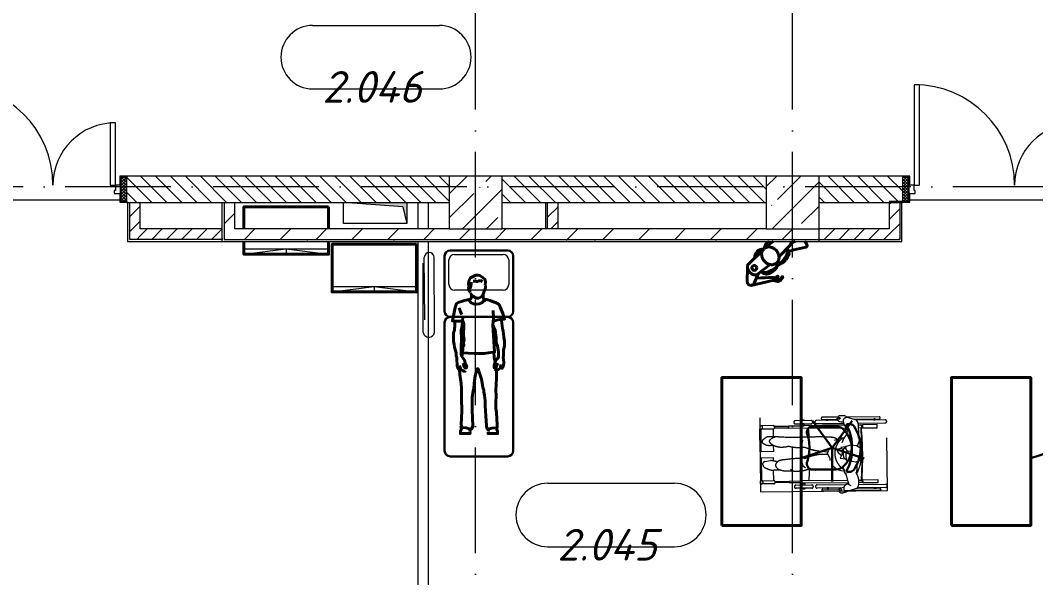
# Model space of a CAD drawing. Header units: millimetres. Extents: x -6467 to 105918, y -7090 to 92481.
# Drawn here: x 55291 to 64900, y 2279 to 7556 of the extents above; entities that cross this region are included whole.
import ezdxf

# ---------------------------------------------------------------- set-up
doc = ezdxf.new("R2010")
doc.units = ezdxf.units.MM
for name, pattern in [('50_200_ШТРИХ_1Т_ш5_п1_п1_', [1400, 1000, -200, 0, -200]), ('IMPORT-200_ШТРИХ__ш1_п0_6_ _4_', [128000, 80000, -48000]), ('IMPORT-200_ШТРИХ_ш1п0_6_ _3_', [128000, 80000, -48000]), ('IMPORT-ACAD_ISO03W100', [6000, 2400, -3600])]:
    doc.linetypes.add(name, pattern=pattern)
for name, color, linetype, lineweight, true_color in [('A-AREA-IDEN-1', 7, 'Continuous', 9, 0xaaaaaa), ('A-GENM-1', 7, 'Continuous', 9, 0xaaaaaa), ('I-WALL-1', 7, 'Continuous', 5, 0x787878), ('M-EQPM-1', 7, 'Continuous', 9, 0xaaaaaa), ('M-EQPM-2', 7, 'Continuous', 9, 0xe2e2e2), ('мебель 2 этаж-1', 7, 'Continuous', 40, 0xaaaaaa), ('Оси-3', 7, '50_200_ШТРИХ_1Т_ш5_п1_п1_', 9, 0xaaaaaa), ('ТХ_функционал-12', 7, 'IMPORT-ACAD_ISO03W100', 20, 0xaaaaaa), ('ТХ_функционал-15', 7, 'IMPORT-200_ШТРИХ__ш1_п0_6_ _4_', 30, 0xaaaaaa), ('ТХ_функционал-2', 7, 'Continuous', 40, 0xaaaaaa), ('ТХ_функционал-4', 7, 'Continuous', 20, 0xaaaaaa), ('ТХ_функционал-7', 7, 'IMPORT-200_ШТРИХ_ш1п0_6_ _3_', 20, 0xaaaaaa), ('ТХ_функционал-9', 7, 'Continuous', 30, 0xaaaaaa)]:
    doc.layers.add(name, color=color, linetype=linetype, lineweight=lineweight, true_color=true_color)
for name, color, linetype, lineweight in [('A-DOOR', 7, 'Continuous', 9), ('A-DOOR-2', 7, 'Continuous', 5), ('A-DOOR-FRAM', 7, 'Continuous', 9), ('A-DOOR-FRAM-2', 7, 'Continuous', 5), ('A-WALL', 7, 'Continuous', 5), ('A-WALL-FNSH-1', 7, 'Continuous', 5), ('I-WALL', 7, 'Continuous', 5), ('S-COLS', 7, 'Continuous', 9), ('S-COLS-1', 7, 'Continuous', 5)]:
    doc.layers.add(name, color=color, linetype=linetype, lineweight=lineweight)
doc.styles.add('ISOCPEUR_I', font='isocpeui.ttf', dxfattribs={"height": 300})
pattern_1 = [(45, (0, 0), (-169.7056, 169.7056), [])]
pattern_2 = [(0, (0, 0), (406.4, 101.6), [6.706, -298.094, 6.706, -298.094, -1625.6]), (0, (0, 0), (406.4, 101.6), [-609.6, 6.706, -602.894, 6.706, -298.094, -711.2]), (0, (0, 0), (406.4, 101.6), [-1524, 6.706, -196.494, 6.706, -501.294]), (120, (152.4, 50.8), (-291.18818, 301.15272), [6.706, -298.094, 6.706, -298.094, -1625.6]), (120, (152.4, 50.8), (-291.18818, 301.15272), [-609.6, 6.706, -602.894, 6.706, -298.094, -711.2]), (120, (152.4, 50.8), (-291.18818, 301.15272), [-1524, 6.706, -196.494, 6.706, -501.294]), (240, (203.2, 254), (-115.21182, -402.75272), [6.706, -298.094, 6.706, -298.094, -1625.6]), (240, (203.2, 254), (-115.21182, -402.75272), [-609.6, 6.706, -602.894, 6.706, -298.094, -711.2]), (240, (203.2, 254), (-115.21182, -402.75272), [-1524, 6.706, -196.494, 6.706, -501.294])]
pattern_3 = [(45, (0, 0), (-70.71068, 70.71068), [])]

# ---------------------------------------------------------------- blocks, each defined once
blk = doc.blocks.new('BSC_Колонна _Прямоугольная - 500х500-V66-АИ_План этажа Радиаторы_2')
at = {"layer": 'S-COLS-1'}
h = blk.add_hatch(dxfattribs=at)
h.set_pattern_fill('FP_94', color=256, style=0, pattern_type=2)
h.set_pattern_definition([(45, (-59600, -5831.04), (-228.0985, 228.0985), []), (45, (-59371.9, -5831.04), (-228.0985, 228.0985), [403.225, -80.645, 6.706, -73.939])])
h.paths.add_polyline_path([(-250, -250), (250, -250), (250, 250), (-250, 250)])
for p, q in [((250, 250), (-250, 250)), ((-250, 250), (-250, -250)), ((250, -250), (250, 250)), ((-250, -250), (250, -250))]:
    blk.add_line(p, q, dxfattribs=at)
blk = doc.blocks.new('BSC_Колонна _Прямоугольная - 500х500-V259-АИ_План этажа Радиаторы_2')
at = {"layer": 'S-COLS-1'}
h = blk.add_hatch(dxfattribs=at)
h.set_pattern_fill('FP_155', color=256, style=0, pattern_type=2)
h.set_pattern_definition([(45, (-62600, -5831.04), (-228.0985, 228.0985), []), (45, (-62371.9, -5831.04), (-228.0985, 228.0985), [403.225, -80.645, 6.706, -73.939])])
h.paths.add_polyline_path([(-250, -250), (250, -250), (250, 250), (-250, 250)])
for p, q in [((250, 250), (-250, 250)), ((-250, 250), (-250, -250)), ((250, -250), (250, 250)), ((-250, -250), (250, -250))]:
    blk.add_line(p, q, dxfattribs=at)
blk = doc.blocks.new('Канал вертикальный прямоугольный - Шахта - значок проема-24087330-АИ_План этажа Радиаторы_2')
at = {"layer": 'M-EQPM-2'}
blk.add_hatch(color=256, dxfattribs=at).paths.add_polyline_path([(-100, -300), (-60, 260), (100, 300), (-100, 300)])
at = {"layer": 'M-EQPM-1'}
for p, q in [((-100, -300), (-100, 300)), ((-100, 300), (100, 300)), ((-60, 260), (100, 300)), ((100, 300), (100, -300)), ((-60, 260), (-100, -300)), ((100, -300), (-100, -300))]:
    blk.add_line(p, q, dxfattribs=at)
blk = doc.blocks.new('110_Дверь_СКБ_2Ст_Наружная1 - СОШ_Д-07_1760_1440_х2400мм_Все учебные помещения_ читальные залы_EIW30-25547983-АИ_План этажа Радиаторы_2')
at = {"layer": 'A-DOOR-2'}
h = blk.add_hatch(dxfattribs=at)
h.set_pattern_fill('FP_120', color=256, style=0, pattern_type=2)
h.set_pattern_definition([(135, (1456.41, 189.685), (-14.14214, -14.14214), []), (225, (1456.41, 189.685), (14.14214, -14.14214), [])])
h.paths.add_polyline_path([(839.5, -115), (899.5, -115), (899.5, 115), (839.5, 115)])
at = {"layer": 'A-DOOR-FRAM-2'}
h = blk.add_hatch(dxfattribs=at)
h.set_pattern_fill('FP_121', color=256, style=0, pattern_type=2)
h.set_pattern_definition([(45, (-666.384, 189.685), (-14.1421, 14.1421), []), (135, (-666.384, 189.685), (-14.1421, -14.1421), [])])
h.paths.add_polyline_path([(-860.5, -115), (-800.5, -115), (-800.5, 115), (-860.5, 115)])
at = {"layer": 'A-DOOR'}
for p, q in [((-750.5, 990), (-750.5, 40)), ((-700.5, 990), (-750.5, 990)), ((-700.5, 40), (-700.5, 990)), ((789.5, 630), (739.5, 630)), ((739.5, 630), (739.5, 40)), ((789.5, 40), (789.5, 630)), ((-750.5, 40), (-700.5, 40)), ((739.5, 40), (789.5, 40))]:
    blk.add_line(p, q, dxfattribs=at)
at = {"layer": 'A-DOOR-2'}
for p, q in [((-792.5, 123), (-862.5, 123)), ((-862.5, 123), (-862.5, 115)), ((-862.5, 115), (-800.5, 115)), ((-800.5, 115), (-800.5, 40)), ((-792.5, 40), (-792.5, 123)), ((901.5, 123), (831.5, 123)), ((831.5, 123), (831.5, 40)), ((839.5, 40), (839.5, 115)), ((839.5, 115), (901.5, 115)), ((901.5, 115), (901.5, 123)), ((-800.5, 40), (-792.5, 40)), ((831.5, 40), (839.5, 40)), ((-792.5, -40), (-800.5, -40)), ((-800.5, -40), (-800.5, -115)), ((-792.5, -123), (-792.5, -40)), ((839.5, -40), (831.5, -40)), ((831.5, -40), (831.5, -123)), ((839.5, -115), (839.5, -40)), ((-862.5, -115), (-862.5, -123)), ((-800.5, -115), (-862.5, -115)), ((-862.5, -123), (-792.5, -123)), ((831.5, -123), (901.5, -123)), ((901.5, -115), (839.5, -115)), ((901.5, -123), (901.5, -115))]:
    blk.add_line(p, q, dxfattribs=at)
for centre, radius, start, end in [((-750.5, 40), 950, 0, 90), ((789.5, 40), 590, 90, 180)]:
    blk.add_arc(centre, radius, start, end, dxfattribs=at)
at = {"layer": 'A-DOOR-FRAM'}
for p, q in [((-800.5, 115), (-860.5, 115)), ((-860.5, 115), (-860.5, -115)), ((-800.5, -115), (-800.5, 115)), ((899.5, 115), (839.5, 115)), ((839.5, 115), (839.5, -115)), ((899.5, -115), (899.5, 115)), ((-750.5, 40), (-800.5, 40)), ((-800.5, 40), (-800.5, -40)), ((-750.5, -10), (-750.5, 40)), ((789.5, 40), (789.5, -10)), ((839.5, 40), (789.5, 40)), ((839.5, -40), (839.5, 40)), ((-800.5, -40), (-740.5, -40)), ((-740.5, -10), (-750.5, -10)), ((-740.5, -40), (-740.5, -10)), ((789.5, -10), (779.5, -10)), ((779.5, -10), (779.5, -40)), ((779.5, -40), (839.5, -40)), ((-860.5, -115), (-800.5, -115)), ((839.5, -115), (899.5, -115))]:
    blk.add_line(p, q, dxfattribs=at)
blk = doc.blocks.new('АР_Перемычка1 - АР_Перемычка-25547967-АИ_План этажа Радиаторы_2')
at = {"layer": 'A-GENM-1'}
blk.add_line((-350, -125), (-343, -125), dxfattribs=at)
blk = doc.blocks.new('мебель 2 этаж-28800768-АИ_План этажа Радиаторы_2')
at = {"layer": 'ТХ_функционал-12'}
for p, q in [((65038.3, 5482), (64888.3, 5480.5)), ((65292.3, 5484.5), (65088.3, 5482.5)), ((65290.6, 5514.5), (65143, 5513)), ((65143.2, 5493), (65283.8, 5494.4)), ((65306.6, 5494.6), (65310.6, 5494.7)), ((65682.9, 5518.3), (65376.8, 5515.3)), ((65465, 5485.1), (65396, 5507.7)), ((65432.3, 5495.9), (65683.1, 5498.3)), ((65738.2, 5488.9), (65461.9, 5486.2)), ((64566.1, 5187.3), (64564, 5402.3)), ((64888.6, 5450.5), (65038.5, 5452)), ((65088.5, 5452.5), (65346.2, 5455)), ((65484.4, 5456.4), (65738.5, 5458.9)), ((65489.4, 5342.5), (65485.6, 5452.3)), ((64683.3, 5247), (64652.7, 5246.7)), ((65197.4, 5181.9), (65111.5, 5193.4)), ((65341.6, 5203.8), (65369.6, 5240.7)), ((64566.7, 5127.3), (64568.8, 4912.3)), ((64599.7, 5095.2), (64655.2, 5104.1)), ((65142.7, 5162.2), (65193.1, 5162.7)), ((65376.4, 5104.1), (65345.2, 5135.3)), ((64591.3, 5040.5), (64579.6, 5074.5)), ((64750.5, 5013.3), (64684.9, 5012)), ((65291.2, 5015.3), (65094.6, 5014.7)), ((65470.2, 4994.6), (65456.7, 4985.9)), ((64894.3, 4870.5), (65044.2, 4872)), ((65044.5, 4842), (64894.5, 4840.5)), ((65094.2, 4872.5), (65368, 4875.2)), ((65320.8, 4844.7), (65094.5, 4842.5)), ((65149.6, 4833.1), (65300.1, 4834.5)), ((65301.6, 4814.5), (65149.8, 4813.1)), ((65689.8, 4818.4), (65384, 4815.4)), ((65387.3, 4881.1), (65413.4, 4866)), ((65454.5, 4836), (65689.6, 4838.4)), ((65744.5, 4848.9), (65478, 4846.3)), ((65488.5, 4876.4), (65744.2, 4878.9))]:
    blk.add_line(p, q, dxfattribs=at)
at = {"layer": 'ТХ_функционал-12', "flags": 128}
for points in [[(64553, 5507.2), (64559.9, 4807.3), (65759.8, 4819), (65752.9, 5519)], [(65195.1, 5493.5), (65195.2, 5483.5), (65183.2, 5483.4), (65183.1, 5493.4)], [(65631.1, 5497.8), (65631.2, 5487.8), (65643.2, 5487.9), (65643.1, 5497.9)], [(64953.6, 5451.2), (64953.7, 5433.2), (64973.7, 5433.4), (64973.6, 5451.4)], [(65523.7, 5441.8), (65524, 5411.8), (65664, 5413.1), (65663.7, 5443.1), (65523.7, 5441.8), (65524, 5411.8), (65521, 5411.7), (65520.7, 5441.7)], [(65529.1, 4891.8), (65528.8, 4921.8), (65668.8, 4923.2), (65669.1, 4893.2), (65529.1, 4891.8), (65528.8, 4921.8), (65525.8, 4921.8), (65526.1, 4891.8)], [(64959.3, 4871.2), (64959.1, 4889.2), (64979.1, 4889.4), (64979.3, 4871.4)], [(65201.6, 4833.6), (65201.5, 4843.6), (65189.5, 4843.4), (65189.6, 4833.4)], [(65637.6, 4837.8), (65637.5, 4847.8), (65649.5, 4848), (65649.6, 4838)]]:
    blk.add_lwpolyline(points, close=True, dxfattribs=at)
for points in [[(65383, 5510.3), (65379.6, 5513.9), (65356.8, 5525.2), (65324.1, 5525.9), (65300.4, 5526), (65296.1, 5519), (65287.7, 5512.1), (65307.3, 5509.8), (65313.6, 5504.4), (65310.3, 5493.6), (65292.2, 5498.5), (65277.8, 5499.3), (65289.1, 5490.1), (65295, 5479.9), (65306.4, 5474.2), (65323.3, 5470.7), (65343.4, 5470.7)], [(64678.7, 5433.5), (64553.7, 5432.2), (64554, 5402.2), (64679, 5403.5), (64679.8, 5327.2)], [(64680.5, 5247), (64681.1, 5188.5), (64556.1, 5187.2), (64554, 5402.2)], [(64692.7, 5412.6), (64823.9, 5413.9), (64823.8, 5425.9), (64692.5, 5424.6)], [(64933.8, 5430), (64823.8, 5428.9), (64823.9, 5410.9), (64933.9, 5412)], [(65353.7, 5437.1), (64933.7, 5433), (64934, 5409), (65371.4, 5413.3)], [(65387.7, 5403.7), (65368.4, 5358.5), (65373.9, 5345.6)], [(65486.9, 5414.4), (65517.9, 5414.7), (65517.7, 5438.7), (65486, 5438.4)], [(65520.7, 5441.7), (65517.7, 5438.7), (65517.9, 5414.7), (65521, 5411.7)], [(64957.5, 5295.9), (64952.5, 5281.2), (64947.3, 5271.5), (64947.3, 5266.7)], [(65349, 5316.7), (65318.1, 5316.4), (65264.5, 5296.8), (65256.5, 5292.1)], [(65385.5, 5352.8), (65365.7, 5340.5), (65349, 5316.7), (65328, 5272)], [(65477.4, 5240.6), (65498.3, 5302.4), (65492.3, 5339.2), (65489.4, 5342.5), (65480.3, 5351.5)], [(65219.9, 5102.4), (65218.9, 5120.9), (65193.1, 5173.3), (65206.4, 5200.1)], [(65325, 5220.9), (65296.8, 5211), (65285.7, 5192.6), (65294.2, 5179.4), (65319.7, 5158.8), (65326.1, 5154.8)], [(65364.6, 5234.1), (65319, 5227), (65341.8, 5203.6)], [(65341.6, 5203.3), (65328, 5177.2), (65342.2, 5159)], [(65415, 5188.5), (65381.2, 5193.5), (65366.9, 5217), (65369.5, 5240.7), (65416.3, 5251), (65467.8, 5246.8), (65507.5, 5221), (65516.4, 5168.6), (65516.7, 5137), (65500.3, 5100), (65458.2, 5086.5), (65376.4, 5104.1), (65370.6, 5140.7), (65370.3, 5169.7), (65390.7, 5192.1)], [(64682, 5099.3), (64681.7, 5128.5), (64556.7, 5127.2), (64558.8, 4912.2)], [(65333.7, 5169.4), (65311.6, 5127.1), (65361.1, 5119.5)], [(64684.1, 4883.5), (64559.1, 4882.3), (64558.8, 4912.2), (64683.8, 4913.5), (64682.9, 5011.9)], [(64954.5, 5077.2), (64959.9, 5053.1), (64985.9, 5038.7)], [(65349.8, 5003.6), (65324.1, 5006.3), (65279, 5021.7), (65245.3, 5047.9)], [(65374.6, 4974.2), (65357.9, 4986.1), (65342.9, 5042.9)], [(64697.7, 4904.6), (64828.9, 4905.9), (64829, 4893.9), (64697.8, 4892.6)], [(64939, 4892), (64829.1, 4890.9), (64828.9, 4908.9), (64938.9, 4910)], [(65390.4, 4893.4), (64939.1, 4889), (64938.8, 4913), (65382.5, 4917.3)], [(65489.8, 4918.4), (65522.8, 4918.7), (65523, 4894.7), (65490.5, 4894.4)], [(65526.1, 4891.8), (65523, 4894.7), (65522.8, 4918.7), (65525.8, 4921.8)], [(65318.7, 4832.2), (65296.4, 4830.3), (65297.5, 4832.9), (65314.7, 4843.6), (65348.5, 4849.9)]]:
    blk.add_lwpolyline(points, dxfattribs=at)
at = {"layer": 'ТХ_функционал-12'}
for centre, radius, start, end in [((64888.4, 5465.5), 15, 90.56305, 270.56305), ((64963.5, 5461.3), 25, 53.69315, 127.43295), ((65038.4, 5467), 15, 270.56305, 90.56305), ((65088.4, 5467.5), 15, 90.56305, 270.56305), ((65143.1, 5503), 10, 90.56305, 270.56305), ((65369, 5479.3), 28.5, 116.49356, 168.91943), ((65450.3, 5488.2), 109.3, 181.79756, 218.17966), ((65379.7, 5458), 52.4, 71.84519, 116.49356), ((65425.8, 5437.8), 61.5, 13.6519, 50.41976), ((65683, 5508.3), 10, 270.56305, 90.56305), ((65738.4, 5473.9), 15, 270.56305, 90.56305), ((64563.9, 5417.3), 15, 270.56305, 90.56305), ((64678.9, 5418.5), 15, 270.56305, 90.56305), ((61946.3, 5131.6), 3080.2, 3.58721, 5.18118), ((65331.1, 5382.2), 50.8, 7.8508, 49.10449), ((62441.3, 5136.5), 3080.2, 355.94493, 5.18118), ((62446.3, 5136.5), 3080.2, 355.94493, 5.18118), ((64605, 5278.2), 31.3, 145.21812, 185.99071), ((64716.7, 5149.5), 201, 121.09833, 133.16048), ((64635.3, 5286.8), 41.3, 86.38319, 122.75637), ((64637.3, 4289.6), 1038.5, 86.5971, 89.97054), ((64658.6, 5285), 16.7, 135.48179, 225.64431), ((64724.1, 5220.7), 108.5, 86.54015, 135.48179), ((64886.2, 7901.9), 2577.6, 266.54015, 270.95687), ((64966.8, 3072.5), 2252.4, 88.38009, 90.95687), ((65121.5, 3942.4), 1384.6, 85.81177, 93.7666), ((65224.9, 5213.1), 110.2, 56.19276, 91.19828), ((65440.1, 5171.7), 177.5, 125.30566, 239.16304), ((65101, 5175.4), 417.5, 331.88467, 18.03045), ((64661.6, 5371.1), 130.3, 227.61326, 249.54155), ((64650.3, 5492.1), 245.4, 261.99729, 270.56305), ((64749.5, 5378), 146.7, 225.64431, 265.17848), ((64758.2, 5480.4), 249.5, 265.17848, 285.68311), ((64922.5, 5578.9), 352.3, 254.03767, 278.68011), ((65182.2, 5718), 529.3, 247.03466, 262.32282), ((61946.3, 5131.6), 3080.2, 0.15761, 1.50358), ((65652.5, 5185.9), 311.4, 176.70193, 189.33873), ((64621.3, 5054.1), 46.4, 117.71132, 153.86771), ((64492.1, 4123.2), 994.3, 76.85445, 80.55751), ((64767.7, 5037.9), 72.2, 124.12876, 150.20186), ((64789.6, 4942.4), 167.4, 93.8236, 111.88266), ((64989.4, 3659.9), 1464.8, 90.11321, 98.27825), ((65168.4, 4711.3), 451.6, 93.25853, 115.5412), ((64910.3, 5689.1), 722.8, 243.80367, 247.33864), ((64682.3, 5142.9), 131, 247.33864, 271.13558), ((64727.5, 5059.6), 26.6, 147.51543, 213.61068), ((64776.5, 5090.8), 84.7, 212.87217, 235.04941), ((64826.6, 5259.4), 257.6, 247.5008, 259.29167), ((64816.9, 5425.8), 421.3, 264.79262, 275.52584), ((64904.9, 5097.1), 98.4, 231.10015, 250.26556), ((64898.7, 5196.4), 193.9, 261.97559, 281.293), ((64931.6, 5205.8), 199.5, 271.46297, 296.4533), ((65078.1, 5145.9), 132.2, 234.29652, 277.19576), ((61946.3, 5131.6), 3080.2, 355.94493, 358.01582), ((65433.8, 5021.7), 84.7, 181.59556, 220.15688), ((65149.6, 5049.4), 325.3, 350.29253, 6.47195), ((64569, 4897.3), 15, 270.56305, 90.56305), ((64684, 4898.5), 15, 270.56305, 90.56305), ((66091.7, 5136.1), 742.1, 193.17286, 200.54976), ((65343.5, 4902), 147.2, 338.22773, 31.39332), ((64894.4, 4855.5), 15, 90.56305, 270.56305), ((64969.3, 4861.3), 25, 233.69315, 307.43295), ((65044.4, 4857), 15, 270.56305, 90.56305), ((65094.4, 4857.5), 15, 90.56305, 270.56305), ((65149.7, 4823.1), 10, 90.56305, 270.56305), ((65327.1, 4824), 27.2, 189.09662, 268.76759), ((65115.4, 3704.2), 1130.8, 79.39201, 80.58988), ((65318.8, 4821.4), 10.8, 51.91108, 90.90266), ((65326.2, 4817.9), 3.54, 86.25802, 220.16387), ((65299.6, 4796.9), 42, 45.70995, 51.91108), ((65326.7, 4824.7), 3.2, 266.25802, 45.70995), ((65308.3, 4951.6), 155.8, 276.71132, 301.79229), ((65390, 4838.1), 43.1, 93.53084, 202.17186), ((65378.9, 4946.4), 127.8, 256.98527, 282.07265), ((65338.7, 5134.3), 319.9, 282.07265, 296.25758), ((65689.7, 4828.4), 10, 270.56305, 90.56305), ((65744.4, 4863.9), 15, 270.56305, 90.56305)]:
    blk.add_arc(centre, radius, start, end, dxfattribs=at)
at = {"layer": 'ТХ_функционал-15'}
blk.add_line((65238.2, 5222.2), (65051.2, 5479.6), dxfattribs=at)
at = {"layer": 'ТХ_функционал-15', "flags": 128}
for points in [[(64935.6, 5123.9), (65238.2, 5222.2), (65425.3, 5479.6)], [(67108.1, 5123.9), (67410.7, 5222.2), (67597.7, 5479.6)], [(65540.9, 5123.9), (65238.2, 5222.2), (65238.2, 4904)]]:
    blk.add_lwpolyline(points, dxfattribs=at)
at = {"layer": 'ТХ_функционал-2'}
for p, q in [((60471.1, 7296.3), (60471.1, 7506.5)), ((64598.3, 7113), (64677.5, 7176.3)), ((64839.2, 7141.8), (64734.4, 7034.2)), ((64586.5, 7102.6), (64445.2, 6963.1)), ((64433.4, 6798.7), (64435.4, 6929.3)), ((64530.2, 6867.4), (64649.4, 6958.7)), ((64710.6, 6963.5), (64723.2, 6952.3)), ((64731.9, 6960.1), (64722.4, 6974)), ((64541.5, 6876.1), (64499.8, 6782.5)), ((61740.2, 6121.8), (61733.9, 6086.4))]:
    blk.add_line(p, q, dxfattribs=at)
at = {"layer": 'ТХ_функционал-2', "flags": 128}
for points in [[(60471.1, 7506.5), (59671.1, 7506.5), (59671.1, 7296.3)], [(59671.1, 7176.6), (59671.1, 7056.5), (60471.1, 7056.5), (60471.1, 7176.3)], [(64988.6, 7122), (64873.4, 7098.6), (64826.1, 7083.9)], [(64849.1, 7164.6), (64856.2, 7166), (64887.9, 7175.7)], [(61954.9, 6763.2), (61957.4, 6794.5), (61949.1, 6821.3), (61933.8, 6832.6), (61903.8, 6854.3), (61888.5, 6858.1), (61865.9, 6858.1), (61834.3, 6842.5), (61814.4, 6832.1), (61800.4, 6804.4), (61796.3, 6775.3), (61798.2, 6757.1), (61807.7, 6745), (61816, 6738.6), (61818.6, 6758.6), (61822.4, 6772.2), (61822.1, 6792.6)], [(64521.5, 6831.1), (64562, 6832.9), (64603.6, 6834.7), (64633.8, 6836), (64654.7, 6836.8), (64668, 6837.2), (64675.6, 6837.4), (64679.3, 6837.3), (64681.1, 6837.1), (64682.5, 6837), (64683.7, 6836.8), (64684.9, 6836.5), (64686.1, 6836.3), (64687.2, 6836), (64688.2, 6835.7), (64689.3, 6835.4), (64690.3, 6835), (64691.4, 6834.5), (64692.5, 6834.1), (64693.4, 6833.6), (64697.9, 6834.7), (64702.9, 6836.1), (64707.8, 6839.2), (64712.5, 6842.4), (64716.7, 6845.4), (64721.1, 6847.4), (64724.1, 6847.5), (64725.8, 6845.5), (64725.5, 6843.2), (64723.2, 6840.6), (64720.4, 6837.8), (64716.6, 6835.1), (64713.4, 6832.4), (64710.4, 6828.8), (64707.6, 6825.3), (64708.2, 6825.1), (64709.2, 6824.5), (64710.2, 6824.1), (64711.2, 6823.6), (64712.2, 6823.2), (64713.1, 6822.8), (64714, 6822.4), (64714.9, 6822.1), (64715.7, 6821.7), (64716.5, 6821.4), (64717.4, 6821.1), (64718.2, 6820.8), (64719.1, 6820.5), (64720.1, 6820.2), (64721, 6819.8), (64722, 6819.4), (64723.1, 6819.1), (64724.1, 6818.7), (64725.2, 6818.3), (64726.3, 6818), (64727.4, 6817.8), (64728.5, 6817.6), (64729.6, 6817.5), (64730.6, 6817.4), (64731.6, 6817.5), (64732.7, 6817.6), (64733.7, 6817.7), (64734.7, 6817.9), (64735.7, 6818.2), (64736.7, 6818.5), (64737.7, 6818.9), (64738.7, 6819.2), (64739.7, 6819.6), (64740.7, 6820.1), (64741.7, 6820.5), (64742.7, 6821), (64743.6, 6821.6), (64744.6, 6822.1), (64745.5, 6822.7), (64746.3, 6823.3), (64747.2, 6823.9), (64748, 6824.5), (64748.8, 6825.2), (64749.5, 6825.8), (64750.2, 6826.4), (64750.9, 6827), (64751.6, 6827.6), (64752.3, 6828.2), (64752.9, 6828.8), (64753.4, 6829.3), (64754, 6829.9), (64754.5, 6830.5), (64755, 6831), (64755.5, 6831.6), (64755.9, 6832.1), (64756.3, 6832.7), (64756.6, 6833.3), (64757, 6833.9), (64757.3, 6834.4), (64757.6, 6835), (64757.9, 6835.6), (64758.2, 6836.2), (64758.5, 6836.7), (64758.8, 6837.3), (64759.1, 6837.9), (64759.4, 6838.4), (64759.7, 6839), (64760, 6839.5), (64760.4, 6840), (64760.7, 6840.5), (64761.1, 6841), (64761.5, 6841.4), (64761.9, 6841.8), (64762.3, 6842.1), (64762.7, 6842.5), (64763.1, 6842.7), (64763.5, 6843), (64764, 6843.1), (64764.4, 6843.2), (64764.9, 6843.3), (64765.3, 6843.3), (64765.7, 6843.3), (64766.2, 6843.2), (64766.6, 6843.1), (64767, 6842.9), (64767.4, 6842.7), (64767.7, 6842.4), (64768.1, 6842.2), (64768.4, 6841.9), (64768.7, 6841.5), (64768.9, 6841.2), (64769.2, 6840.9), (64769.3, 6840.5), (64769.5, 6840.1), (64769.6, 6839.8), (64769.6, 6839.4), (64769.6, 6839.1), (64769.5, 6838.7), (64769.4, 6838.3), (64769.3, 6837.9), (64769.1, 6837.5), (64768.9, 6837), (64768.7, 6836.5), (64768.4, 6835.9), (64768.2, 6835.4), (64767.8, 6834.7), (64767.5, 6834.1), (64767.1, 6833.4), (64766.7, 6832.7), (64766.2, 6832), (64765.8, 6831.2), (64765.3, 6830.4), (64764.8, 6829.6), (64764.2, 6828.7), (64763.7, 6827.8), (64763.1, 6826.9), (64762.5, 6826), (64761.9, 6825), (64761.2, 6824), (64760.6, 6823.1), (64759.9, 6822.1), (64759.2, 6821.1), (64758.6, 6820.1), (64757.9, 6819.1), (64757.2, 6818.1), (64756.5, 6817.1), (64755.9, 6816.2), (64755.2, 6815.3), (64754.6, 6814.4), (64753.9, 6813.6), (64753.2, 6812.8), (64752.5, 6812.1), (64751.8, 6811.3), (64751, 6810.6), (64750.2, 6810), (64749.4, 6809.4), (64748.5, 6808.8), (64747.6, 6808.2), (64746.6, 6807.7), (64745.7, 6807.2), (64744.8, 6806.7), (64743.9, 6806.3), (64743, 6805.8), (64742, 6805.4), (64741.1, 6805), (64740.2, 6804.5), (64739.3, 6804.1), (64738.3, 6803.6), (64737.3, 6803.2), (64736.3, 6802.7), (64735.2, 6802.2), (64734.1, 6801.7), (64733, 6801.2), (64731.8, 6800.7), (64730.7, 6800.2), (64729.5, 6799.8), (64728.4, 6799.5), (64727.4, 6799.2), (64726.4, 6799), (64725.4, 6798.9), (64724.4, 6798.8), (64723.5, 6798.8), (64722.5, 6798.9), (64721.6, 6799), (64720.7, 6799.1), (64719.7, 6799.3), (64718.7, 6799.5), (64717.7, 6799.7), (64716.6, 6799.9), (64715.6, 6800.2), (64714.6, 6800.4), (64713.6, 6800.6), (64712.6, 6800.8), (64711.8, 6801.1), (64710.9, 6801.3), (64710.2, 6801.5), (64709.4, 6801.7), (64708.7, 6801.9), (64708, 6802.1), (64707.2, 6802.3), (64706.4, 6802.6), (64705.6, 6802.8), (64704.7, 6803.1), (64703.7, 6803.3), (64702.6, 6803.6), (64701.5, 6803.9), (64700.4, 6804.2), (64699.2, 6804.5), (64698, 6804.8), (64696.8, 6805.2), (64695.6, 6805.5), (64694.3, 6805.8), (64693.1, 6806.2), (64691.9, 6806.5), (64690.7, 6806.8), (64689.6, 6807.1), (64688.4, 6807.3), (64687.3, 6807.6), (64686.3, 6807.8), (64685.3, 6807.9), (64684.3, 6808), (64683.3, 6808.1), (64682.4, 6808.1), (64681.4, 6808.1), (64680.5, 6808.1), (64679.5, 6808.1), (64678.6, 6808), (64677.6, 6807.9), (64676.7, 6807.7), (64675.7, 6807.6), (64674.7, 6807.4), (64673.7, 6807.2), (64471.7, 6762.1)], [(61815, 6698.5), (61811.6, 6699.1), (61807.6, 6706.2), (61802.1, 6709.7), (61799.2, 6724.6), (61796.7, 6733.2), (61796.7, 6745.3), (61798.7, 6749.5)], [(61927.6, 6799), (61917.1, 6804.8), (61902.5, 6806.3), (61889.4, 6804.4), (61879.5, 6798), (61872.4, 6797.8), (61863.3, 6802.5), (61839.6, 6802.7)], [(61953.4, 6758.5), (61956.6, 6758.2), (61957.6, 6750.7), (61955.9, 6733.7), (61953.4, 6730.9), (61952, 6723.2), (61949.7, 6719.2)], [(61825, 6672.1), (61823.8, 6648.7), (61818.2, 6635), (61801.5, 6629.3), (61757.6, 6620), (61698.3, 6600.6)], [(61944.1, 6720.4), (61944.1, 6705.6), (61934.5, 6678), (61915.2, 6654.6), (61895.1, 6641.5), (61871.9, 6641.5), (61830.6, 6662.2), (61815.5, 6688.9)], [(61951.5, 6628.7), (61939.9, 6633.7), (61935.8, 6641.8), (61933.6, 6653.7), (61933.4, 6671.6)], [(61698.5, 6600.7), (61683, 6589.1), (61670.4, 6552.8), (61643.6, 6424.6), (61682.2, 6422.3), (61725.8, 6421.8), (61739.4, 6419.9), (61743.2, 6464.7)], [(61732.9, 6484.8), (61720.3, 6511), (61708.3, 6549.2)], [(61955.6, 6627.9), (61952.5, 6623), (61939.9, 6616.2), (61920.4, 6597.3), (61895.3, 6587.8), (61871.2, 6583.6), (61845.3, 6586.1), (61822.5, 6595.4), (61810.4, 6606.5), (61798.7, 6621.5)], [(62033.8, 6423.3), (62074.7, 6434.6), (62116.6, 6441.9), (62136.9, 6441.9), (62121.5, 6494.1), (62097, 6556.4), (62090, 6574.2), (62075.7, 6586.2), (62050.8, 6599.9), (62037.8, 6603.6), (62001.9, 6619.6), (61980.2, 6625.4), (61969.1, 6628), (61956.1, 6630)], [(62029.7, 6524.4), (62031.4, 6450.4), (62027.2, 6384.6), (62049, 6335), (62051.5, 6322.7), (62054.4, 6280.6), (62056.6, 6275.4), (62056.9, 6230.5), (62060.6, 6209.6), (62068.7, 6185), (62076.4, 6148.2), (62079.3, 6135.5), (62079.7, 6084.2), (62073.9, 6073.8), (62060, 6059.4), (62052.5, 6044.9), (62039.3, 6005.5), (62039.3, 5991.3), (62038.2, 5983), (62039.4, 5979.7), (62043.1, 5977.3), (62048.8, 5978.3), (62054.9, 5981.5), (62059.1, 5988.4), (62060.6, 6001.1), (62073.1, 6026.5)], [(62105.1, 5973.4), (62115.9, 5976.4), (62122.9, 5991.7), (62128.4, 6012.6), (62129.5, 6016.5), (62130.4, 6030.2), (62127.9, 6058.7), (62124.7, 6077.3), (62127.9, 6097.3), (62127, 6111.7), (62127, 6147.6), (62134.9, 6190.8), (62134.9, 6231), (62129.3, 6272), (62127.5, 6302.7), (62124.7, 6326.9), (62116.3, 6353), (62109.5, 6428.8), (62109.5, 6440.6)], [(61712.8, 5961.7), (61702, 5964.7), (61695, 5980), (61689.5, 6000.9), (61688.4, 6004.8), (61687.5, 6018.5), (61686.2, 6049.2), (61686.2, 6078.4), (61680.4, 6093.1), (61677.5, 6123), (61663.6, 6177.4), (61659.6, 6202.1), (61654.2, 6234.1), (61652.7, 6271.9), (61652.7, 6313.6), (61662, 6337.8), (61664.5, 6357.3), (61665.6, 6368.4), (61666.1, 6420.4)], [(61739.4, 6419.9), (61735.3, 6379.6), (61728.8, 6346.5), (61726, 6342), (61725.2, 6309.7), (61728.2, 6286.1), (61729.1, 6243.9), (61726.4, 6181.6), (61725.9, 6118.4), (61725.8, 6109.8), (61729.2, 6100.4), (61731.7, 6089), (61749.9, 6067.2), (61757.2, 6053.6), (61761, 6042.9), (61765.6, 6026.5), (61773.6, 6010.1), (61778, 5996.4), (61779.9, 5987.2), (61778.2, 5983.1), (61773.8, 5979.9), (61768.2, 5980), (61762.5, 5983.8), (61756.2, 5991.7), (61752.3, 6001.4), (61748.1, 6016.1), (61743.2, 6024.7)], [(61740.8, 6427.6), (61750.8, 6399), (61749.9, 6281.3), (61753.2, 6245.4), (61747, 6220.8), (61748.9, 6207.8), (61752.9, 6198.2), (61751.6, 6190.8), (61742.4, 6182), (61741.8, 6148.8), (61738.2, 6140.7), (61740.2, 6121.8), (61850.1, 6117.6), (61944.3, 6117.6), (62027.4, 6128), (62042.3, 6130.3), (62035.9, 6234.7), (62027.2, 6384.6)], [(62036.7, 6129.1), (62039.3, 6080.3), (62048.5, 6033.2)], [(61766.7, 5952.2), (61764.8, 5948.4), (61751, 5950.3), (61739.7, 5954.7), (61723.7, 5966.4), (61711.6, 6002.2)], [(61712.1, 5958.2), (61715, 5919.4), (61719.8, 5872.2), (61726.9, 5831.2), (61729.2, 5789.1), (61728.8, 5722.3), (61730.2, 5689.5), (61733.6, 5574.1), (61727.4, 5442.8)], [(62060, 5961), (62060, 5881.3), (62055, 5765.4), (62056.3, 5721.4), (62054.9, 5645.3), (62055.9, 5619.7), (62053.1, 5598.9), (62061.5, 5559), (62066.7, 5440.2), (62066.4, 5413.8), (62017.1, 5411.1), (61978.7, 5400.7), (61969.9, 5410.8), (61965.2, 5432.3), (61953.2, 5622.5), (61953.2, 5667.4), (61947.8, 5722.7), (61940.8, 5753.8), (61940.8, 5772.3), (61932.9, 5790.5), (61927.2, 5819.4), (61918.7, 5872.7), (61893.9, 5948.3), (61887, 5972.5), (61878.9, 5972.5), (61872.8, 5953.9), (61857.6, 5905.9), (61849.1, 5831.4), (61846.2, 5789.5), (61840, 5764.6), (61831, 5698.7), (61830.5, 5646.8), (61830.5, 5580.3), (61837.2, 5427.9), (61825.2, 5401.2), (61811.5, 5401.9), (61773.8, 5412.1), (61723.2, 5415.3), (61724.9, 5428.6), (61734.8, 5442.8)], [(62051.2, 5963.8), (62053.1, 5960.1), (62066.9, 5962), (62078.2, 5966.3), (62094.2, 5978.1), (62106.3, 6013.9)], [(61808.8, 5373.2), (61810.4, 5368.1), (61810.4, 5359.2), (61803.8, 5359.2), (61734.2, 5359.2), (61722.5, 5359.2), (61720, 5359.2), (61719.7, 5368.3), (61721.5, 5370.9), (61719.7, 5374.1), (61719.6, 5382.5), (61726.2, 5398.5), (61728, 5401.7), (61728.9, 5409.2), (61730.2, 5414.8)], [(61806.2, 5403.4), (61807.4, 5397.4), (61810.5, 5377.8)], [(61984.7, 5402.3), (61983.5, 5396.4), (61980.4, 5376.8)], [(61982.1, 5372.1), (61980.5, 5367.1), (61980.5, 5358.1), (61987.1, 5358.1), (62056.7, 5358.1), (62068.4, 5358.1), (62070.9, 5358.1), (62071.2, 5367.3), (62069.4, 5369.9), (62071.2, 5373.1), (62071.3, 5381.5), (62064.6, 5397.4), (62062.9, 5400.7), (62062, 5408.1), (62060.7, 5413.8)]]:
    blk.add_lwpolyline(points, dxfattribs=at)
for points in [[(61304, 7150.6), (60504, 7150.6), (60504, 6700.6), (61304, 6700.6)], [(64194.2, 4488.3), (64194.2, 5888.3), (64944.2, 5888.3), (64944.2, 4488.3)], [(66366.7, 4488.3), (66366.7, 5888.3), (67116.7, 5888.3), (67116.7, 4488.3)]]:
    blk.add_lwpolyline(points, close=True, dxfattribs=at)
at = {"layer": 'ТХ_функционал-2'}
blk.add_circle((64500.6, 6926.6), 23.7, dxfattribs=at)
for centre, radius, start, end in [((64637.2, 7056.9), 68.3, 105.74736, 131.00557), ((64675.2, 7105.9), 80.5, 117.16301, 176.77628), ((64638.5, 7052.1), 73.3, 80.89156, 105.72454), ((64634.6, 7027.6), 98.1, 61.26035, 80.91533), ((64633.9, 7026.3), 99.6, 41.04408, 61.27395), ((64764.9, 7068.4), 62.2, 23.54936, 43.87334), ((64787.9, 7092.2), 29.1, 355.40427, 41.60535), ((64822.7, 7161.5), 25.7, 309.80567, 346.23691), ((64792.4, 7168.9), 56.9, 346.23691, 6.64016), ((64884.4, 7099.1), 122.8, 34.31841, 39.00654), ((64884.4, 7099.1), 122.8, 20.09655, 34.31841), ((64981.9, 7138.7), 17.9, 291.90075, 330.16128), ((64981.9, 7138.7), 17.9, 330.16128, 8.42181), ((64585.1, 7026), 80.5, 86.48226, 182.91943), ((64650.2, 7054.7), 80.6, 158.62608, 181.17922), ((64657.8, 7054.8), 88.1, 181.17359, 203.07212), ((64633.5, 7061.2), 62.7, 131.04932, 158.61915), ((64679.5, 7064), 111.7, 203.0477, 221.55475), ((64624.7, 7018.2), 111.8, 23.05533, 41.04803), ((64646.6, 7027.5), 88.1, 1.16735, 23.07836), ((64654, 7027.6), 80.6, 338.63238, 1.17292), ((64591.8, 7152), 238, 320.94831, 333.2684), ((64606.4, 7167), 251.2, 319.82927, 325.78621), ((64695.9, 7099.6), 121.4, 333.2684, 355.40427), ((64703, 7101.3), 134.4, 325.79841, 333.91491), ((64771, 7064.6), 58.3, 7.66855, 29.37927), ((64770.5, 7068.2), 59.2, 333.92469, 342.53304), ((64781.1, 7065.3), 48.2, 342.03623, 8.47413), ((64476.3, 6936.9), 41.5, 162.40269, 190.47438), ((64523.4, 6945.6), 89.4, 190.47438, 204.56082), ((64467.5, 6939.7), 32.3, 133.63988, 162.40269), ((64670.3, 7056), 99.5, 221.59585, 241.28078), ((64669.7, 7054.8), 98.1, 241.26661, 260.90908), ((64665.8, 7030.2), 73.2, 260.88515, 285.73095), ((64455.7, 7262.4), 413.2, 302.26239, 311.60535), ((64663.9, 7031.3), 74.8, 286.86704, 309.8859), ((64609.4, 7007.5), 129.9, 309.38656, 317.69172), ((64703.3, 6954.7), 11.4, 50.37944, 109.09359), ((64663.6, 6958.1), 56.5, 317.75792, 335.3949), ((64670.8, 7021.1), 62.6, 311.04288, 338.62558), ((64710.3, 6936.5), 5.08, 337.72305, 42.47755), ((64730.3, 6979.9), 9.95, 155.49343, 216.7807), ((64725.1, 6954.4), 2.8, 228.37972, 251.89778), ((64725.7, 6956.2), 4.67, 251.80898, 276.16906), ((64725.5, 6957.6), 6.08, 276.40515, 295.25765), ((64724.5, 6959.7), 8.4, 295.36533, 311.5728), ((64455.7, 7262.4), 413.2, 311.60535, 320.94831), ((64724.6, 6959.6), 8.24, 311.47984, 328.00342), ((64726.5, 6958.4), 6.02, 327.86564, 346.89296), ((64729.6, 6958.5), 2.85, 11.50046, 34.64343), ((64727.9, 6958.1), 4.63, 346.92226, 11.5211), ((64749.3, 6971.1), 5.08, 220.73315, 285.48765), ((64733.3, 7020), 56.5, 287.8158, 305.45278), ((64690.6, 7079.7), 129.9, 305.51898, 313.82414), ((64608.4, 7165.3), 248.6, 313.82811, 319.82653), ((64512.3, 6940.6), 77.3, 204.56082, 223.52246), ((64550.1, 6976.4), 129.4, 223.52246, 234.81566), ((64509, 6918.2), 58.1, 234.81566, 256.57053), ((64508.7, 6917), 56.9, 256.57053, 276.97379), ((64512.5, 6886), 25.7, 276.97379, 313.40503), ((64611.8, 6932.5), 62.2, 219.33736, 239.66134), ((64585.5, 6912.4), 29.1, 221.60535, 267.80643), ((64614.8, 6925.9), 58.3, 233.83143, 255.54215), ((64589, 7004.7), 121.4, 267.80643, 289.9423), ((64613, 6916), 48.2, 254.73657, 281.17447), ((64611.3, 6926.9), 59.2, 280.67766, 289.286), ((64549.2, 7114.3), 238, 289.9423, 302.26239), ((64586.5, 6997.8), 134.4, 289.29578, 297.41229), ((64532.6, 7101.5), 251.2, 297.42449, 303.38143), ((64534.1, 7099.3), 248.6, 303.38417, 309.38259), ((64468.1, 6796.6), 34.7, 176.60535, 215.9815), ((64468.1, 6796.6), 34.7, 215.9815, 255.9815), ((64468.1, 6796.6), 34.7, 255.9815, 295.9815), ((64468.1, 6796.6), 34.7, 295.9815, 335.9815)]:
    blk.add_arc(centre, radius, start, end, dxfattribs=at)
at = {"layer": 'ТХ_функционал-4'}
for p, q in [((59671.1, 7106.5), (60471.1, 7106.5)), ((60071.1, 7106.5), (60071.1, 7056.5)), ((61381, 6436.9), (61377.6, 7026.6)), ((61474.5, 6316.2), (61470.3, 7029.6)), ((61663.3, 7055), (62123.7, 7055)), ((61366.1, 6316.5), (61366.1, 6971.2)), ((61610.8, 6768.8), (61610.8, 7002.5)), ((62176.2, 7002.5), (62176.2, 6768.8)), ((60504, 6750.6), (61304, 6750.6)), ((60904, 6750.6), (60904, 6700.6)), ((62123.7, 6716.3), (61663.3, 6716.3))]:
    blk.add_line(p, q, dxfattribs=at)
at = {"layer": 'ТХ_функционал-4', "flags": 128}
for points in [[(59671.1, 7056.5), (60071.1, 7106.5), (60471.1, 7056.5)], [(60504, 6700.6), (60904, 6750.6), (61304, 6700.6)]]:
    blk.add_lwpolyline(points, dxfattribs=at)
at = {"layer": 'ТХ_функционал-4'}
for centre, radius, start, end in [((61424, 7026.9), 46.4, 0.36252, 180.36252), ((61663.3, 7002.5), 52.5, 90, 180), ((62123.7, 7002.5), 52.5, 0, 90), ((61663.3, 6768.8), 52.5, 180, 270), ((62123.7, 6768.8), 52.5, 270, 0), ((61420.3, 6324.2), 54.7, 188.09843, 351.62804)]:
    blk.add_arc(centre, radius, start, end, dxfattribs=at)
at = {"layer": 'ТХ_функционал-7'}
for p, q in [((56871.5, 7571.2), (58495.5, 7571.2)), ((61315.1, 7546.3), (61315.1, 7296.3)), ((61417.1, 7296.3), (61417.1, 7546.3)), ((65971.5, 7571.2), (67595.5, 7571.2)), ((61315.1, 7176.3), (61315.1, 331.3)), ((61417.1, 296.3), (61417.1, 7176.3))]:
    blk.add_line(p, q, dxfattribs=at)
at = {"layer": 'ТХ_функционал-9'}
for p, q in [((61570.1, 7040.6), (61570.1, 6515.6)), ((62167.1, 7093.1), (61622.6, 7093.1)), ((62219.6, 6515.6), (62219.6, 7040.6)), ((61622.6, 6463.1), (62167.1, 6463.1)), ((61570.1, 6410.6), (61570.1, 5195.6)), ((62219.6, 5195.6), (62219.6, 6410.6)), ((65274.5, 5426.4), (65052.4, 5426.4)), ((65382.6, 5447.2), (65411, 5447.2)), ((61622.6, 5143.1), (62167.1, 5143.1)), ((65274.5, 5018), (65052.4, 5018)), ((65382.6, 4997.2), (65411, 4997.2))]:
    blk.add_line(p, q, dxfattribs=at)
for centre, radius, start, end in [((61622.6, 7040.6), 52.5, 90, 180), ((62167.1, 7040.6), 52.5, 0, 90), ((61622.6, 6515.6), 52.5, 180, 270), ((61622.6, 6410.6), 52.5, 90, 180), ((62167.1, 6515.6), 52.5, 270, 0), ((62167.1, 6410.6), 52.5, 0, 90), ((65052.3, 5371.9), 54.5, 89.90127, 206.36496), ((65269.9, 5318.6), 107.9, 38.25264, 87.51985), ((65161.6, 5207.3), 262.9, 3.25042, 48.19793), ((65381.1, 5439.1), 8.29, 79.22278, 190.60139), ((65034.8, 5243.6), 389.8, 356.84955, 29.82901), ((65405.1, 5402), 45.6, 30.56542, 82.66832), ((65133, 5215.5), 375.4, 1.02417, 33.9491), ((64562.1, 5217.7), 460.2, 0.56738, 19.14119), ((61622.6, 5195.6), 52.5, 180, 270), ((62167.1, 5195.6), 52.5, 270, 0), ((64562.1, 5226.8), 460.2, 343.58161, 359.43262), ((65163.5, 5236.6), 260.9, 317.10108, 356.83445), ((65034.8, 5200.8), 389.8, 330.17099, 3.15045), ((65133, 5228.9), 375.4, 326.0509, 358.97583), ((65052.3, 5072.5), 54.5, 153.63504, 270.09873), ((65269.9, 5125.9), 107.9, 272.48015, 321.74736), ((65381.1, 5005.4), 8.29, 169.39861, 280.77722), ((65405.1, 5042.5), 45.6, 277.33168, 329.43458)]:
    blk.add_arc(centre, radius, start, end, dxfattribs=at)
blk = doc.blocks.new('AAR_СКБ_Марка_помещения_1_5 ммп - Номер-27962133-АИ_План этажа Радиаторы_2')
at = {"layer": 'A-AREA-IDEN-1'}
for p, q in [((-2.987, 3), (3.013, 3)), ((-2.987, 0), (3.013, 0))]:
    blk.add_line(p, q, dxfattribs=at)
for centre, start, end in [((-2.987, 1.5), 90, 270), ((3.013, 1.5), 270, 90)]:
    blk.add_arc(centre, 1.5, start, end, dxfattribs=at)

msp = doc.modelspace()

# ---------------------------------------------------------------- hatches: boundary and pattern name
at = {"layer": 'I-WALL'}
h = msp.add_hatch(dxfattribs=at)
h.set_pattern_fill('FP_2', color=256, style=0, pattern_type=2)
h.set_pattern_definition([(135, (0, 0), (-70.71068, -70.71068), [])])
h.paths.add_polyline_path([(80895.3, 5831), (81150, 5831), (81150, 6081), (80890, 6081), (80890, 5831)])
h.paths.add_polyline_path([(79234.3, 5831), (79270, 5831), (79270, 6081), (75400, 6081), (75400, 5831), (79200, 5831)])
h.paths.add_polyline_path([(80050, 5831), (80190, 5831), (80190, 6081), (79970, 6081), (79970, 5831)])
h.paths.add_polyline_path([(74412, 5831), (74900, 5833), (74900, 6081), (74412, 6079), (74410, 5831)])
h.paths.add_polyline_path([(72648, 5831), (72648, 5833), (72648, 6081), (72400, 6081), (72400, 5831), (72590.4, 5831)])
h.paths.add_polyline_path([(71900, 5831), (71900, 6081), (71850, 6081), (71850, 5831)])
h.paths.add_polyline_path([(71350, 5831), (71350, 6081), (68850, 6081), (68850, 5831), (69268.4, 5831)])
h.paths.add_polyline_path([(62850, 5831), (63638, 5833), (63638, 6081), (62850, 6079), (62850, 5833)])
h.paths.add_polyline_path([(65402, 5831), (68350, 5831), (68350, 6081), (65402, 6079), (65400, 5831)])
h.paths.add_polyline_path([(62350, 5831), (62350, 6081), (59850, 6081), (59850, 5831)])
h.paths.add_polyline_path([(58910, 5831), (59350, 5831), (59350, 6081), (56302, 6079), (56302, 5831), (58350, 5831)])
h.paths.add_polyline_path([(54538, 5831), (54538, 5833), (54538, 6081), (53850, 6079), (53850, 5831)])
h.paths.add_polyline_path([(51770, 5831), (53350, 5831), (53350, 6081), (50850, 6081), (50850, 5831), (51750, 5831)])
h = msp.add_hatch(dxfattribs=at)
h.set_pattern_fill('FP_4', color=256, style=0, pattern_type=2)
h.set_pattern_definition(pattern_3)
h.paths.add_polyline_path([(56426, 5481), (56426, 5831), (56326, 5831), (56326, 5481)])
h = msp.add_hatch(dxfattribs=at)
h.set_pattern_fill('FP_5', color=256, style=0, pattern_type=2)
h.set_pattern_definition(pattern_1)
h.paths.add_polyline_path([(57321, 5481), (57321, 5831), (57221, 5831), (57221, 5481)])
h = msp.add_hatch(dxfattribs=at)
h.set_pattern_fill('FP_4', color=256, style=0, pattern_type=2)
h.set_pattern_definition(pattern_3)
h.paths.add_polyline_path([(60380, 5581), (60380, 5831), (60280, 5831), (60280, 5581)])
h = msp.add_hatch(dxfattribs=at)
h.set_pattern_fill('FP_4', color=256, style=0, pattern_type=2)
h.set_pattern_definition(pattern_3)
h.paths.add_polyline_path([(63613, 5481), (63613, 5841), (63513, 5841), (63513, 5481)])
h = msp.add_hatch(dxfattribs=at)
h.set_pattern_fill('FP_4', color=256, style=0, pattern_type=2)
h.set_pattern_definition(pattern_3)
h.paths.add_polyline_path([(57201, 5481), (57201, 5581), (56426, 5581), (56426, 5481)])
h = msp.add_hatch(dxfattribs=at)
h.set_pattern_fill('FP_5', color=256, style=0, pattern_type=2)
h.set_pattern_definition(pattern_1)
h.paths.add_polyline_path([(62850, 5481), (62850, 5581), (57321, 5581), (57321, 5481), (62624.4, 5481)])
h = msp.add_hatch(dxfattribs=at)
h.set_pattern_fill('FP_4', color=256, style=0, pattern_type=2)
h.set_pattern_definition(pattern_3)
h.paths.add_polyline_path([(63513, 5481), (63513, 5581), (62850, 5581), (62850, 5481)])
at = {"layer": 'I-WALL-1'}
h = msp.add_hatch(dxfattribs=at)
h.set_pattern_fill('FP_3', color=256, style=0, pattern_type=2)
h.set_pattern_definition(pattern_2)
h.paths.add_polyline_path([(56326, 5461), (56326, 5831), (56306, 5831), (56306, 5461)])
h = msp.add_hatch(dxfattribs=at)
h.set_pattern_fill('FP_3', color=256, style=0, pattern_type=2)
h.set_pattern_definition(pattern_2)
h.paths.add_polyline_path([(57221, 5461), (57221, 5831), (57201, 5831), (57201, 5461)])
h = msp.add_hatch(dxfattribs=at)
h.set_pattern_fill('FP_3', color=256, style=0, pattern_type=2)
h.set_pattern_definition(pattern_2)
h.paths.add_polyline_path([(60280, 5581), (60280, 5831), (60260, 5831), (60260, 5581)])
h = msp.add_hatch(dxfattribs=at)
h.set_pattern_fill('FP_3', color=256, style=0, pattern_type=2)
h.set_pattern_definition(pattern_2)
h.paths.add_polyline_path([(63633, 5461), (63633, 5841), (63613, 5841), (63613, 5461)])
h = msp.add_hatch(dxfattribs=at)
h.set_pattern_fill('FP_3', color=256, style=0, pattern_type=2)
h.set_pattern_definition(pattern_2)
h.paths.add_polyline_path([(57201, 5461), (57201, 5481), (56326, 5481), (56326, 5461), (56426, 5461)])
h = msp.add_hatch(dxfattribs=at)
h.set_pattern_fill('FP_3', color=256, style=0, pattern_type=2)
h.set_pattern_definition(pattern_2)
h.paths.add_polyline_path([(62624.4, 5461), (62850, 5461), (62850, 5481), (57221, 5481), (57221, 5461), (59302.4, 5461)])
h = msp.add_hatch(dxfattribs=at)
h.set_pattern_fill('FP_3', color=256, style=0, pattern_type=2)
h.set_pattern_definition(pattern_2)
h.paths.add_polyline_path([(62850, 5461), (63613, 5461), (63613, 5481), (62850, 5481)])

# ---------------------------------------------------------------- linework, layer by layer
at = {"layer": 'A-WALL'}
for p, q in [((59350, 6081), (56300, 6081)), ((62350, 6081), (59850, 6081)), ((63640, 6081), (62850, 6081)), ((56300, 5831), (58350, 5831)), ((56326, 5481), (56326, 5831)), ((57221, 5831), (57221, 5481)), ((58950, 5831), (59350, 5831)), ((59850, 5831), (62350, 5831)), ((60280, 5581), (60280, 5831)), ((62850, 5831), (63640, 5831)), ((63613, 5841), (63613, 5481)), ((57201, 5481), (56326, 5481)), ((57221, 5481), (63613, 5481))]:
    msp.add_line(p, q, dxfattribs=at)
at = {"layer": 'A-WALL-FNSH-1'}
for p, q in [((56306, 5831), (56306, 5461)), ((56426, 5581), (56426, 5831)), ((57201, 5461), (57201, 5831)), ((57321, 5581), (57321, 5831)), ((60260, 5831), (60260, 5581)), ((60380, 5581), (60380, 5831)), ((63633, 5841), (63513, 5841)), ((63513, 5841), (63513, 5581)), ((63633, 5461), (63633, 5841)), ((57201, 5581), (56426, 5581)), ((59350, 5581), (57321, 5581)), ((62350, 5581), (59850, 5581)), ((62850, 5461), (62850, 5581)), ((63513, 5581), (62850, 5581)), ((56306, 5461), (63633, 5461))]:
    msp.add_line(p, q, dxfattribs=at)
at = {"layer": 'Оси-3'}
for p, q in [((59600, -5889.7), (59600, 11717)), ((62600, -5889.7), (62600, 11717)), ((90318.8, 5981), (-5267.3, 5981))]:
    msp.add_line(p, q, dxfattribs=at)

# ---------------------------------------------------------------- block references
at = {"layer": 'A-AREA-IDEN-1', "xscale": 199.9999999999999, "yscale": 199.9999999999999, "zscale": 199.9999999999999}
for p in [(58654.3, 6907.2), (60878.4, 2572.6)]:
    msp.add_blockref('AAR_СКБ_Марка_помещения_1_5 ммп - Номер-27962133-АИ_План этажа Радиаторы_2', p, dxfattribs=at)
at = {"layer": 'A-DOOR-2'}
for p in [(55400.5, 5956), (64500.5, 5956)]:
    msp.add_blockref('110_Дверь_СКБ_2Ст_Наружная1 - СОШ_Д-07_1760_1440_х2400мм_Все учебные помещения_ читальные залы_EIW30-25547983-АИ_План этажа Радиаторы_2', p, dxfattribs=at)
at = {"layer": 'A-GENM-1'}
msp.add_blockref('АР_Перемычка1 - АР_Перемычка-25547967-АИ_План этажа Радиаторы_2', (63640, 5956), dxfattribs=at)
at = {"layer": 'M-EQPM-1', "rotation": 269.9999999999985}
msp.add_blockref('Канал вертикальный прямоугольный - Шахта - значок проема-24087330-АИ_План этажа Радиаторы_2', (58650, 5731), dxfattribs=at)
at = {"layer": 'S-COLS'}
for name, p in [('BSC_Колонна _Прямоугольная - 500х500-V66-АИ_План этажа Радиаторы_2', (59600, 5831)), ('BSC_Колонна _Прямоугольная - 500х500-V259-АИ_План этажа Радиаторы_2', (62600, 5831))]:
    msp.add_blockref(name, p, dxfattribs=at)
at = {"layer": 'мебель 2 этаж-1'}
msp.add_blockref('мебель 2 этаж-28800768-АИ_План этажа Радиаторы_2', (-2263.5, -1715.2), dxfattribs=at)

# ---------------------------------------------------------------- texts
at = {"layer": 'A-AREA-IDEN-1', "char_height": 300, "width": 992, "attachment_point": 8, "line_spacing_factor": 1.139951, "style": 'ISOCPEUR_I'}
for s, insert in [('\\pt2540.001,5079.999,7620,10160.001,12699.999,15240,17780.001,20319.999,22860,25400.001,27939.999,30480,33020.001,35559.999,38100,40640.001,43179.999,45720,48260.001,50799.999,53340,55880.001,58419.999,60960,63500.001,66039.999,68580,71120.001,73659.999,76200,78740.001,81279.999;2.046', (58619.6, 6775.7)), ('\\pt2540.001,5079.999,7620,10160.001,12699.999,15240,17780.001,20319.999,22860,25400.001,27939.999,30480,33020.001,35559.999,38100,40640.001,43179.999,45720,48260.001,50799.999,53340,55880.001,58419.999,60960,63500.001,66039.999,68580,71120.001,73659.999,76200,78740.001,81279.999;2.045', (60843.6, 2441.1))]:
    msp.add_mtext(s, dxfattribs=dict(at, insert=insert))

doc.saveas('drawing.dxf')
